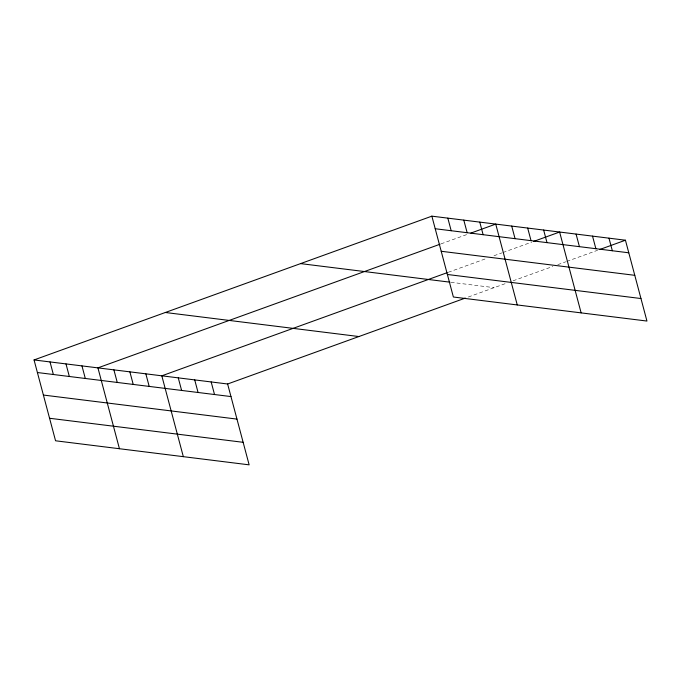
<?xml version="1.0" encoding="UTF-8"?>
<svg xmlns="http://www.w3.org/2000/svg" width="681" height="681" viewBox="0 0 681 681"><rect width="100%" height="100%" fill="white"/><g stroke="black" fill="none" stroke-linecap="round" stroke-linejoin="round"><path stroke-width="0.51" stroke-dasharray="3.4 2.55" d="M441.041 243.866L467.898 234.162M448.234 272.298L487.026 258.278M493.98 255.758L501.94 252.881M502.936 252.523L531.776 242.104M468.307 297.01L506.094 283.347M513.057 280.827L552.836 266.45M557.807 264.654L565.766 261.785M566.762 261.419L597.595 250.276M450.967 282.292L494.159 287.663"/><path stroke-width="1.02" d="M34.05 359.943L227.624 383.99L249.135 464.842L55.561 440.786L34.05 359.943L431.865 216.158L625.439 240.214L646.95 321.057L453.376 297.01L431.865 216.158M440.045 244.224L97.928 367.876L119.439 448.719M470.877 233.081L495.742 224.1L517.254 304.943M447.238 272.655L161.814 375.818L183.325 456.662M533.768 241.38L559.62 232.034L581.131 312.885M227.624 383.99L465.319 298.082M599.578 249.561L625.439 240.214M435.21 228.739L628.784 252.796M441.203 251.272L634.777 275.32M447.383 274.477L640.957 298.533M300.585 263.607L449.937 282.164M165.33 312.494L358.904 336.542M37.395 372.524L230.978 396.572M43.388 395.048L236.971 419.104M49.568 418.262L243.143 442.31M608.984 238.171L612.33 250.753M592.53 236.128L595.875 248.71M576.075 234.077L579.42 246.658M543.651 230.05L546.996 242.632M527.681 228.067L531.027 240.648M511.712 226.083L515.057 238.665M479.773 222.117L483.118 234.698M463.804 220.133L467.149 232.715M447.834 218.15L451.18 230.723M211.17 381.947L214.524 394.529M194.715 379.904L198.069 392.486M178.269 377.861L181.614 390.443M145.845 373.826L149.19 386.408M129.867 371.843L133.221 384.425M113.897 369.86L117.251 382.441M81.958 365.893L85.304 378.474M65.989 363.909L69.334 376.491M50.019 361.926L53.365 374.507"/></g></svg>
